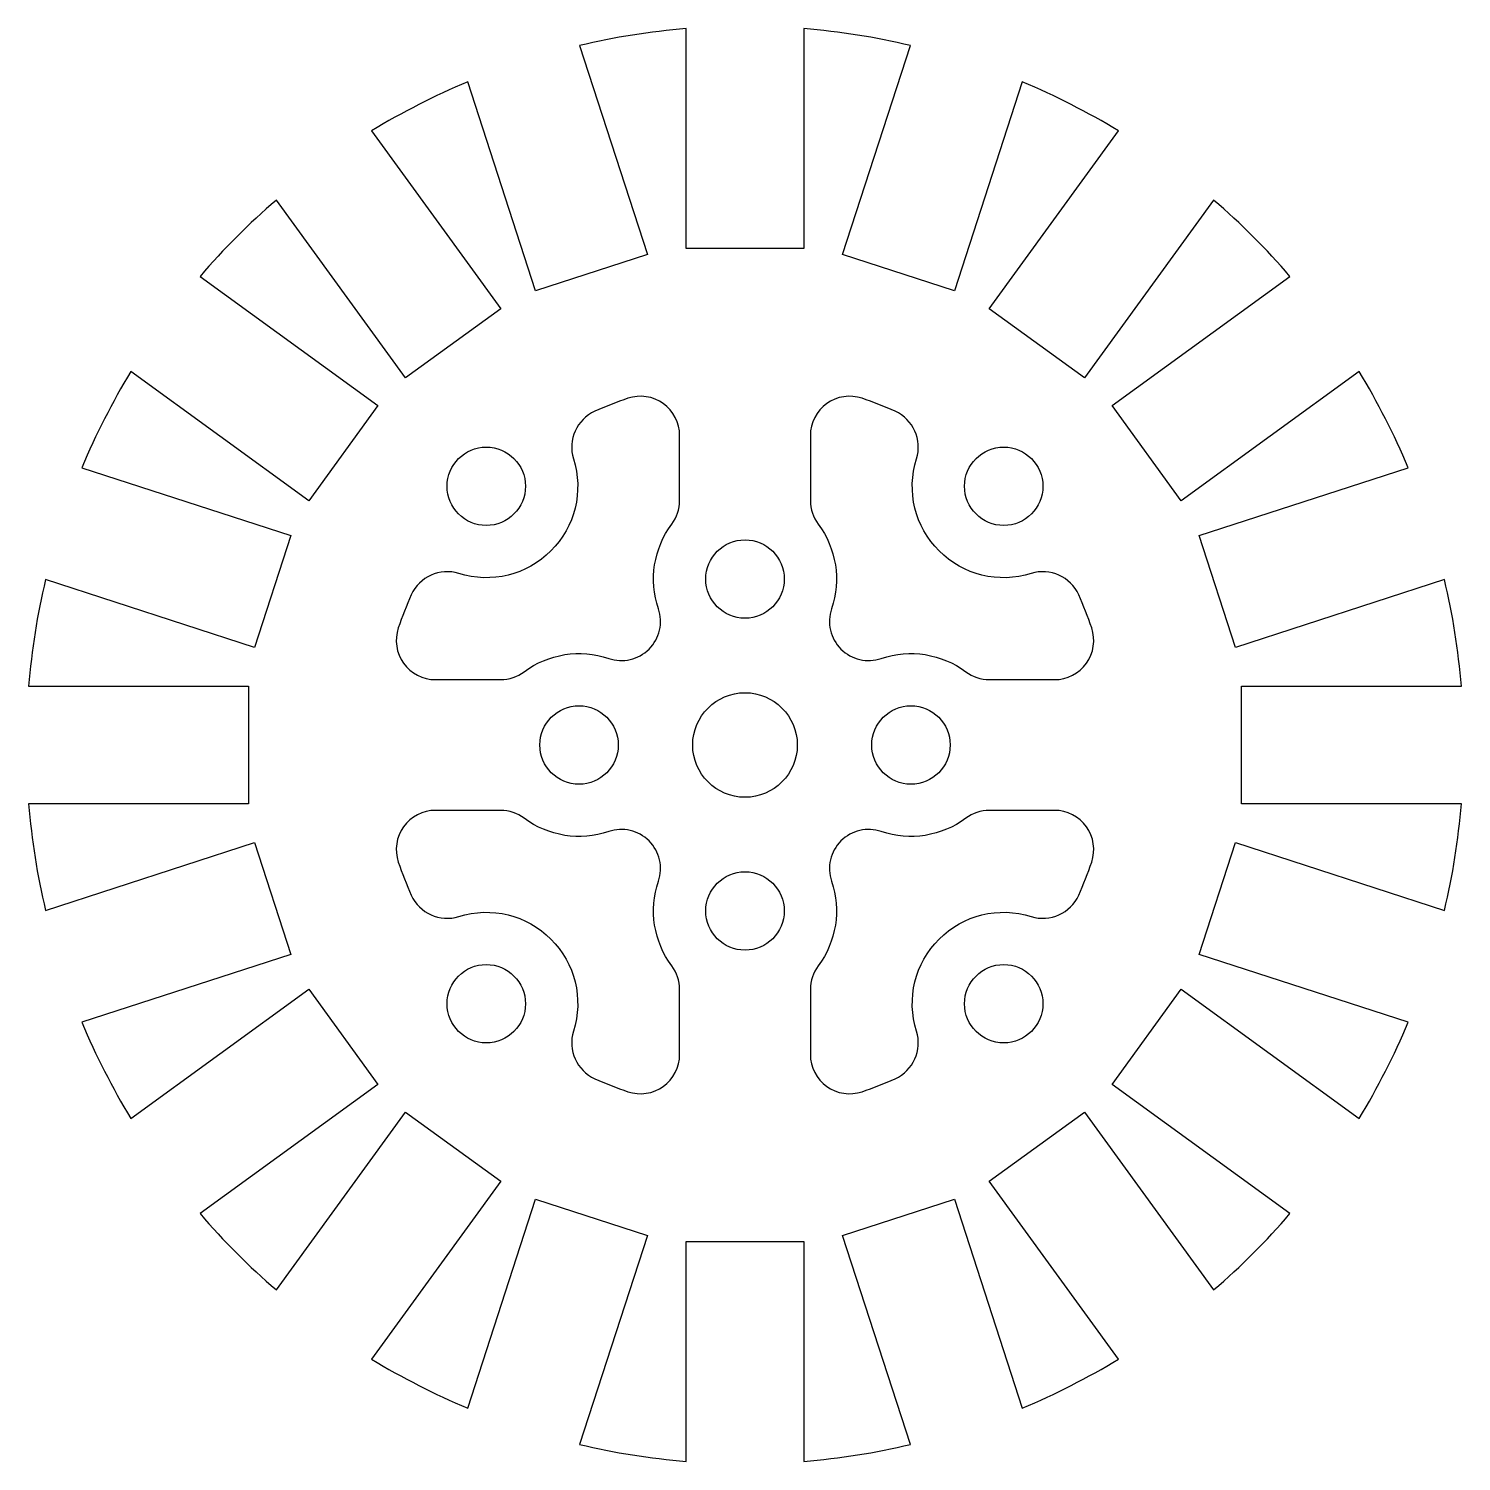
# Model space of a CAD drawing. Header units: millimetres. Extents: x -27.4 to 27.4, y -27.4 to 27.4.
import ezdxf

# ---------------------------------------------------------------- set-up
doc = ezdxf.new("R2010")
doc.units = ezdxf.units.MM
doc.layers.get('0').update_dxf_attribs({"linetype": 'CONTINUOUS'})

msp = doc.modelspace()

# ---------------------------------------------------------------- linework, layer by layer
for points in [[(-26.762, -6.33), (-18.765, -3.731), (-17.375, -8.011), (-25.371, -10.609, 0.037603), (-23.496, -14.29), (-16.694, -9.348), (-14.049, -12.988), (-20.851, -17.93, 0.037603), (-17.93, -20.851), (-12.988, -14.049), (-9.348, -16.694), (-14.29, -23.496, 0.037603), (-10.609, -25.371), (-8.011, -17.375), (-3.731, -18.765), (-6.33, -26.762, 0.037603), (-2.25, -27.408), (-2.25, -19), (2.25, -19), (2.25, -27.408, 0.037603), (6.33, -26.762), (3.731, -18.765), (8.011, -17.375), (10.609, -25.371, 0.037603), (14.29, -23.496), (9.348, -16.694), (12.988, -14.049), (17.93, -20.851, 0.037603), (20.851, -17.93), (14.049, -12.988), (16.694, -9.348), (23.496, -14.29, 0.037603), (25.371, -10.609), (17.375, -8.011), (18.765, -3.731), (26.762, -6.33, 0.037603), (27.408, -2.25), (19, -2.25), (19, 2.25), (27.408, 2.25, 0.037603), (26.762, 6.33), (18.765, 3.731), (17.375, 8.011), (25.371, 10.609, 0.037603), (23.496, 14.29), (16.694, 9.348), (14.049, 12.988), (20.851, 17.93, 0.037603), (17.93, 20.851), (12.988, 14.049), (9.348, 16.694), (14.29, 23.496, 0.037603), (10.609, 25.371), (8.011, 17.375), (3.731, 18.765), (6.33, 26.762, 0.037603), (2.25, 27.408), (2.25, 19), (-2.25, 19), (-2.25, 27.408, 0.037603), (-6.33, 26.762), (-3.731, 18.765), (-8.011, 17.375), (-10.609, 25.371, 0.037603), (-14.29, 23.496), (-9.348, 16.694), (-12.988, 14.049), (-17.93, 20.851, 0.037603), (-20.851, 17.93), (-14.049, 12.988), (-16.694, 9.348), (-23.496, 14.29, 0.037603), (-25.371, 10.609), (-17.375, 8.011), (-18.765, 3.731), (-26.762, 6.33, 0.037603), (-27.408, 2.25), (-19, 2.25), (-19, -2.25), (-27.408, -2.25, 0.037603)], [(-4.48, 13.264, 0.024288), (-5.745, 12.767, 0.379981), (-6.561, 10.949, -0.606235), (-10.949, 6.561, 0.379981), (-12.767, 5.745, 0.024288), (-13.264, 4.48, 0.513174), (-11.843, 2.5), (-9.35, 2.5, 0.162278), (-8.45, 2.8, -0.248261), (-5.216, 3.311, 0.623654), (-3.311, 5.216, -0.248261), (-2.8, 8.45, 0.162278), (-2.5, 9.35), (-2.5, 11.843, 0.513174)], [(6.561, 10.949, 0.379981), (5.745, 12.767, 0.024288), (4.48, 13.264, 0.513174), (2.5, 11.843), (2.5, 9.35, 0.162278), (2.8, 8.45, -0.248261), (3.311, 5.216, 0.623654), (5.216, 3.311, -0.248261), (8.45, 2.8, 0.162278), (9.35, 2.5), (11.843, 2.5, 0.513174), (13.264, 4.48, 0.024288), (12.767, 5.745, 0.379981), (10.949, 6.561, -0.606235)], [(-13.264, -4.48, 0.024288), (-12.767, -5.745, 0.379981), (-10.949, -6.561, -0.606235), (-6.561, -10.949, 0.379981), (-5.745, -12.767, 0.024288), (-4.48, -13.264, 0.513174), (-2.5, -11.843), (-2.5, -9.35, 0.162278), (-2.8, -8.45, -0.248261), (-3.311, -5.216, 0.623654), (-5.216, -3.311, -0.248261), (-8.45, -2.8, 0.162278), (-9.35, -2.5), (-11.843, -2.5, 0.513174)], [(10.949, -6.561, 0.379981), (12.767, -5.745, 0.024288), (13.264, -4.48, 0.513174), (11.843, -2.5), (9.35, -2.5, 0.162278), (8.45, -2.8, -0.248261), (5.216, -3.311, 0.623654), (3.311, -5.216, -0.248261), (2.8, -8.45, 0.162278), (2.5, -9.35), (2.5, -11.843, 0.513174), (4.48, -13.264, 0.024288), (5.745, -12.767, 0.379981), (6.561, -10.949, -0.606235)]]:
    msp.add_lwpolyline(points, format="xyb", close=True)
for centre, radius in [((-9.899, 9.899), 1.5), ((9.899, 9.899), 1.5), ((0, 6.35), 1.5), ((0, 0), 2), ((-6.35, 0), 1.5), ((6.35, 0), 1.5), ((0, -6.35), 1.5), ((-9.899, -9.899), 1.5), ((9.899, -9.899), 1.5)]:
    msp.add_circle(centre, radius)

doc.saveas('drawing.dxf')
